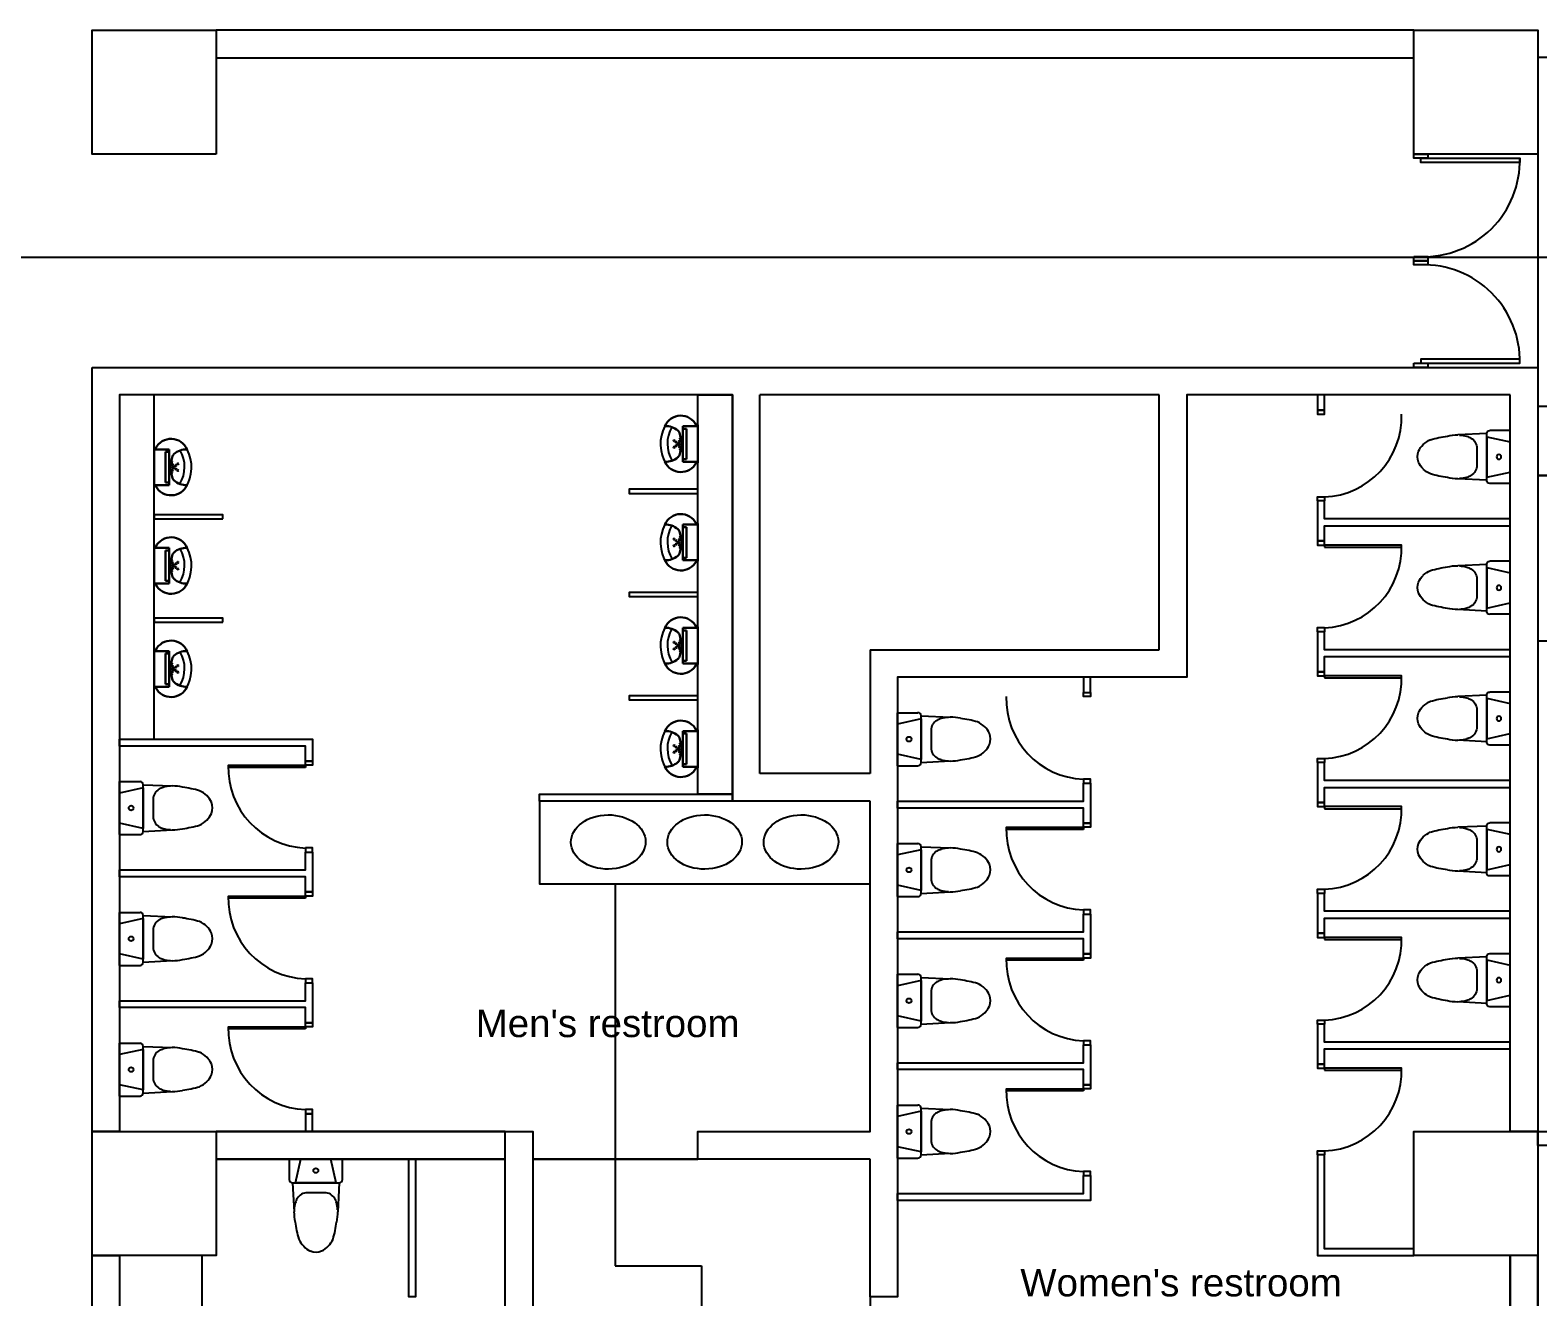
# Model space of a CAD drawing. Header units: centimetres. Extents: x -2363 to 10982, y -15317 to 6533.
# Drawn here: x 5130 to 6225, y 4527 to 5447 of the extents above; entities that cross this region are included whole.
import ezdxf

# ---------------------------------------------------------------- set-up
doc = ezdxf.new("R2010")
doc.units = ezdxf.units.CM
doc.header["$MEASUREMENT"] = 0
for name, color, linetype in [('00_Meeting rooms', 1, 'Continuous'), ('00_Offices', 50, 'Continuous'), ('00_Supermarket', 7, 'Continuous'), ('00_Toilets', 4, 'Continuous'), ('00_Walls', 6, 'Continuous'), ('01_Doors', 4, 'Continuous'), ('01_Legends', 1, 'Continuous'), ('01_Office_Furnitures', 7, 'Continuous'), ('01_Space_Partitions', 191, 'Continuous'), ('01_Toilets_Details', 8, 'Continuous'), ('02_Path', 3, 'Continuous')]:
    doc.layers.add(name, color=color, linetype=linetype)
doc.styles.add('CHINA', font='QTXT', dxfattribs={"bigfont": 'AE.SHX'})

msp = doc.modelspace()

# ---------------------------------------------------------------- linework, layer by layer
at = {"layer": '00_Meeting rooms'}
msp.add_lwpolyline([(6804.5, 4637.1), (6224.5, 4637.1), (6224.5, 4557.2), (6224.5, 4147.1), (6804.5, 4147.1)], close=True, dxfattribs=at)
at = {"layer": '00_Offices'}
msp.add_line((5614.5, 4627.2), (5494.5, 4627.2), dxfattribs=at)
at = {"layer": '00_Supermarket'}
msp.add_lwpolyline([(6224.5, 5427.2), (6224.5, 4647.2), (7174.5, 4647.2), (7174.5, 5357.1), (7094.5, 5357.2), (7094.5, 5427.2)], close=True, dxfattribs=at)
at = {"layer": '00_Toilets'}
for points in [[(5739.5, 4887.2), (5639.5, 4887.2), (5639.5, 5182.2), (5194.5, 5182.2), (5194.5, 4647.2), (5264.5, 4647.2), (5264.5, 4647.2), (5474.5, 4647.2), (5494.5, 4647.2), (5494.5, 4627.2), (5614.5, 4627.2), (5614.5, 4647.2), (5739.5, 4647.2)], [(6204.5, 5182.2), (5969.5, 5182.2), (5969.5, 4977.2), (5759.5, 4977.2), (5759.5, 4527.2), (5739.5, 4527.2), (5739.5, 4407.2), (6204.5, 4407.2), (6204.5, 4557.2), (6134.5, 4557.2), (6134.5, 4647.2), (6204.5, 4647.2)], [(5494.5, 4487.2), (5474.5, 4487.2), (5474.5, 4627.2), (5264.5, 4627.2), (5264.5, 4557.2), (5194.5, 4557.2), (5194.5, 4367.2), (5494.5, 4367.2)]]:
    msp.add_lwpolyline(points, close=True, dxfattribs=at)
at = {"layer": '00_Walls'}
for p, q in [((5174.5, 4647.2), (5174.5, 5202.2)), ((5174.5, 5202.2), (5949.5, 5202.2)), ((5949.5, 5202.2), (6224.5, 5202.2)), ((6224.5, 5202.2), (6224.5, 4647.2)), ((5639.5, 5182.2), (5194.5, 5182.2)), ((5194.5, 5182.2), (5194.5, 4647.2)), ((5639.5, 4887.2), (5639.5, 5182.2)), ((5949.5, 5182.2), (5659.5, 5182.2)), ((5659.5, 4907.2), (5659.5, 5182.2)), ((5949.5, 4997.2), (5949.5, 5182.2)), ((6204.5, 5182.2), (5969.5, 5182.2)), ((5969.5, 5182.2), (5969.5, 4977.2)), ((6204.5, 4647.2), (6204.5, 5182.2)), ((5739.5, 4997.2), (5949.5, 4997.2)), ((5739.5, 4997.2), (5739.5, 4907.2)), ((5969.5, 4977.2), (5759.5, 4977.2)), ((5759.5, 4977.2), (5759.5, 4527.2)), ((5739.5, 4907.2), (5659.5, 4907.2)), ((5739.5, 4887.2), (5639.5, 4887.2)), ((5739.5, 4647.2), (5739.5, 4887.2)), ((5194.5, 4647.2), (5174.5, 4647.2)), ((5614.5, 4627.2), (5614.5, 4647.2)), ((5614.5, 4647.2), (5739.5, 4647.2)), ((6224.5, 4647.2), (6204.5, 4647.2)), ((5739.5, 4627.2), (5614.5, 4627.2)), ((5739.5, 4527.2), (5739.5, 4627.2)), ((5759.5, 4527.2), (5739.5, 4527.2))]:
    msp.add_line(p, q, dxfattribs=at)
for points in [[(5264.5, 5357.2), (5174.5, 5357.2), (5174.5, 5447.2), (5264.5, 5447.2)], [(5264.5, 5447.1), (5264.5, 5427.1), (6134.5, 5427.1), (6134.5, 5447.1)], [(6224.5, 5357.2), (6134.5, 5357.2), (6134.5, 5447.2), (6224.5, 5447.2)], [(5264.5, 4557.2), (5174.5, 4557.2), (5174.5, 4647.2), (5264.5, 4647.2)], [(5474.5, 4647.2), (5264.5, 4647.2), (5264.5, 4627.2), (5474.5, 4627.2)], [(5494.5, 4487.2), (5474.5, 4487.2), (5474.5, 4647.2), (5494.5, 4647.2)], [(6224.5, 4557.2), (6134.5, 4557.2), (6134.5, 4647.2), (6224.5, 4647.2)], [(7174.5, 4437.1), (7184.5, 4437.1), (7184.5, 4147.1), (6804.5, 4147.1), (6804.5, 4637.1), (6224.5, 4637.1), (6224.5, 4647.2), (6814.5, 4647.1), (6814.5, 4157.1), (7174.5, 4157.1)], [(5474.5, 4097.2), (5494.5, 4097.2), (5494.5, 4072.2), (5174.5, 4072.2), (5174.5, 4557.2), (5194.5, 4557.2), (5194.5, 4367.2), (5494.5, 4367.2), (5494.5, 4217.2), (5474.5, 4217.2), (5474.5, 4347.2), (5194.5, 4347.2), (5194.5, 4092.2), (5474.5, 4092.2)], [(5739.5, 4072.2), (6204.5, 4072.2), (6204.5, 4047.2), (6224.5, 4047.2), (6224.5, 4557.2), (6204.5, 4557.2), (6204.5, 4407.2), (5739.5, 4407.2), (5739.5, 4327.2), (5759.5, 4327.2), (5759.5, 4387.2), (6204.5, 4387.2), (6204.5, 4092.2), (5739.5, 4092.2)]]:
    msp.add_lwpolyline(points, close=True, dxfattribs=at)
at = {"layer": '01_Doors'}
for points in [[(6134.5, 5357.1), (6144.5, 5357.1), (6144.5, 5354.1), (6134.5, 5354.1), (6134.5, 5357.1)], [(6139.5, 5354.1), (6211.5, 5354.1), (6211.5, 5351.1), (6139.5, 5351.1)], [(6134.5, 5282.7), (6144.5, 5282.7), (6144.5, 5279.7), (6134.5, 5279.7), (6134.5, 5282.7)], [(6134.5, 5279.7), (6144.5, 5279.7), (6144.5, 5276.7), (6134.5, 5276.7), (6134.5, 5279.7)], [(6134.5, 5205.2), (6144.5, 5205.2), (6144.5, 5202.2), (6134.5, 5202.2), (6134.5, 5205.2)], [(6139.5, 5205.2), (6211.5, 5205.2), (6211.5, 5208.2), (6139.5, 5208.2)], [(6069.5, 5108.2), (6069.5, 5105.2), (6064.5, 5105.2), (6064.5, 5108.2), (6069.5, 5108.2)], [(6069.5, 5076.2), (6064.5, 5076.2), (6064.5, 5073.2), (6069.5, 5073.2)], [(6069.5, 5071.7), (6125.5, 5071.7), (6125.5, 5073.2), (6069.5, 5073.2)], [(6069.5, 5013.2), (6069.5, 5010.2), (6064.5, 5010.2), (6064.5, 5013.2), (6069.5, 5013.2)], [(6069.5, 4981.2), (6064.5, 4981.2), (6064.5, 4978.2), (6069.5, 4978.2)], [(6069.5, 4976.7), (6125.5, 4976.7), (6125.5, 4978.2), (6069.5, 4978.2)], [(6069.5, 4918.2), (6069.5, 4915.2), (6064.5, 4915.2), (6064.5, 4918.2), (6069.5, 4918.2)], [(5329.5, 4911.7), (5273.5, 4911.7), (5273.5, 4913.2), (5329.5, 4913.2)], [(5329.5, 4916.2), (5334.5, 4916.2), (5334.5, 4913.2), (5329.5, 4913.2)], [(5894.5, 4903.2), (5894.5, 4900.2), (5899.5, 4900.2), (5899.5, 4903.2), (5894.5, 4903.2)], [(6069.5, 4886.2), (6064.5, 4886.2), (6064.5, 4883.2), (6069.5, 4883.2)], [(6069.5, 4881.7), (6125.5, 4881.7), (6125.5, 4883.2), (6069.5, 4883.2)], [(5894.5, 4866.7), (5838.5, 4866.7), (5838.5, 4868.2), (5894.5, 4868.2)], [(5894.5, 4871.2), (5899.5, 4871.2), (5899.5, 4868.2), (5894.5, 4868.2)], [(5329.5, 4853.2), (5329.5, 4850.2), (5334.5, 4850.2), (5334.5, 4853.2), (5329.5, 4853.2)], [(5329.5, 4816.7), (5273.5, 4816.7), (5273.5, 4818.2), (5329.5, 4818.2)], [(5329.5, 4821.2), (5334.5, 4821.2), (5334.5, 4818.2), (5329.5, 4818.2)], [(6069.5, 4823.2), (6069.5, 4820.2), (6064.5, 4820.2), (6064.5, 4823.2), (6069.5, 4823.2)], [(5894.5, 4808.2), (5894.5, 4805.2), (5899.5, 4805.2), (5899.5, 4808.2), (5894.5, 4808.2)], [(6069.5, 4791.2), (6064.5, 4791.2), (6064.5, 4788.2), (6069.5, 4788.2)], [(6069.5, 4786.7), (6125.5, 4786.7), (6125.5, 4788.2), (6069.5, 4788.2)], [(5894.5, 4776.2), (5899.5, 4776.2), (5899.5, 4773.2), (5894.5, 4773.2)], [(5894.5, 4771.7), (5838.5, 4771.7), (5838.5, 4773.2), (5894.5, 4773.2)], [(5329.5, 4758.2), (5329.5, 4755.2), (5334.5, 4755.2), (5334.5, 4758.2), (5329.5, 4758.2)], [(5329.5, 4721.7), (5273.5, 4721.7), (5273.5, 4723.2), (5329.5, 4723.2)], [(5329.5, 4726.2), (5334.5, 4726.2), (5334.5, 4723.2), (5329.5, 4723.2)], [(6069.5, 4728.2), (6069.5, 4725.2), (6064.5, 4725.2), (6064.5, 4728.2), (6069.5, 4728.2)], [(5894.5, 4713.2), (5894.5, 4710.2), (5899.5, 4710.2), (5899.5, 4713.2), (5894.5, 4713.2)], [(6069.5, 4696.2), (6064.5, 4696.2), (6064.5, 4693.2), (6069.5, 4693.2)], [(6069.5, 4691.7), (6125.5, 4691.7), (6125.5, 4693.2), (6069.5, 4693.2)], [(5894.5, 4676.7), (5838.5, 4676.7), (5838.5, 4678.2), (5894.5, 4678.2)], [(5894.5, 4681.2), (5899.5, 4681.2), (5899.5, 4678.2), (5894.5, 4678.2)], [(5329.5, 4663.2), (5329.5, 4660.2), (5334.5, 4660.2), (5334.5, 4663.2), (5329.5, 4663.2)], [(6069.5, 4633.2), (6069.5, 4630.2), (6064.5, 4630.2), (6064.5, 4633.2), (6069.5, 4633.2)], [(5894.5, 4618.2), (5894.5, 4615.2), (5899.5, 4615.2), (5899.5, 4618.2), (5894.5, 4618.2)]]:
    msp.add_lwpolyline(points, close=True, dxfattribs=at)
for centre, radius, start, end in [((6141.5, 5352.6), 70, 268.3652, 1.2275), ((6141.5, 5206.7), 70, 358.7725, 91.6348), ((6067.3, 5166.4), 58.3, 272.19, 1.7598), ((6067.3, 5071.4), 58.3, 272.19, 1.7598), ((6067.3, 4976.4), 58.3, 272.19, 1.7598), ((5896.7, 4961.4), 58.3, 178.2402, 267.81), ((5331.7, 4911.4), 58.3, 178.2402, 267.81), ((6067.3, 4881.4), 58.3, 272.19, 1.7598), ((5896.7, 4866.4), 58.3, 178.2402, 267.81), ((5331.7, 4816.4), 58.3, 178.2402, 267.81), ((6067.3, 4786.4), 58.3, 272.19, 1.7598), ((5896.7, 4771.4), 58.3, 178.2402, 267.81), ((5331.7, 4721.4), 58.3, 178.2402, 267.81), ((6067.3, 4691.4), 58.3, 272.19, 1.7598), ((5896.7, 4676.4), 58.3, 178.2402, 267.81)]:
    msp.add_arc(centre, radius, start, end, dxfattribs=at)
at = {"layer": '01_Office_Furnitures'}
for points in [[(6224.5, 5123.7), (6264.5, 5123.7), (6364.5, 5123.7), (6364.5, 5003.7), (6414.5, 5003.7), (6414.5, 5123.7), (6414.5, 5173.7), (6224.5, 5173.7)], [(6224.5, 5003.7), (6264.5, 5003.7), (6264.5, 5123.7), (6224.5, 5123.7)]]:
    msp.add_lwpolyline(points, close=True, dxfattribs=at)
at = {"layer": '01_Space_Partitions'}
for points in [[(6064.5, 5171.2), (6069.5, 5171.2), (6069.5, 5182.2), (6064.5, 5182.2)], [(6069.5, 5171.2), (6064.5, 5171.2), (6064.5, 5168.2), (6069.5, 5168.2)], [(5614.5, 5110.7), (5614.5, 5113.7), (5564.5, 5113.7), (5564.5, 5110.7)], [(6069.5, 5105.2), (6064.5, 5105.2), (6064.5, 5076.2), (6069.5, 5076.2), (6069.5, 5087.2), (6204.5, 5087.2), (6204.5, 5092.2), (6069.5, 5092.2)], [(5269.5, 5092.2), (5269.5, 5095.2), (5219.5, 5095.2), (5219.5, 5092.2)], [(5614.5, 5035.7), (5614.5, 5038.7), (5564.5, 5038.7), (5564.5, 5035.7)], [(5269.5, 5017.2), (5269.5, 5020.2), (5219.5, 5020.2), (5219.5, 5017.2)], [(6069.5, 5010.2), (6064.5, 5010.2), (6064.5, 4981.2), (6069.5, 4981.2), (6069.5, 4992.2), (6204.5, 4992.2), (6204.5, 4997.2), (6069.5, 4997.2)], [(5894.5, 4977.2), (5894.5, 4966.2), (5899.5, 4966.2), (5899.5, 4977.2)], [(5614.5, 4960.7), (5614.5, 4963.7), (5564.5, 4963.7), (5564.5, 4960.7)], [(5894.5, 4966.2), (5899.5, 4966.2), (5899.5, 4963.2), (5894.5, 4963.2)], [(5329.5, 4932.2), (5334.5, 4932.2), (5334.5, 4916.2), (5329.5, 4916.2), (5329.5, 4927.2), (5194.5, 4927.2), (5194.5, 4932.2), (5329.5, 4932.2)], [(6069.5, 4915.2), (6064.5, 4915.2), (6064.5, 4886.2), (6069.5, 4886.2), (6069.5, 4897.2), (6204.5, 4897.2), (6204.5, 4902.2), (6069.5, 4902.2)], [(5894.5, 4900.2), (5899.5, 4900.2), (5899.5, 4871.2), (5894.5, 4871.2), (5894.5, 4882.2), (5759.5, 4882.2), (5759.5, 4887.2), (5894.5, 4887.2)], [(5639.5, 4887.2), (5499.5, 4887.2), (5499.5, 4892.2), (5639.5, 4892.2)], [(5329.5, 4850.2), (5334.5, 4850.2), (5334.5, 4821.2), (5329.5, 4821.2), (5329.5, 4832.2), (5194.5, 4832.2), (5194.5, 4837.2), (5329.5, 4837.2)], [(6069.5, 4820.2), (6064.5, 4820.2), (6064.5, 4791.2), (6069.5, 4791.2), (6069.5, 4802.2), (6204.5, 4802.2), (6204.5, 4807.2), (6069.5, 4807.2)], [(5894.5, 4805.2), (5899.5, 4805.2), (5899.5, 4776.2), (5894.5, 4776.2), (5894.5, 4787.2), (5759.5, 4787.2), (5759.5, 4792.2), (5894.5, 4792.2)], [(5329.5, 4755.2), (5334.5, 4755.2), (5334.5, 4726.2), (5329.5, 4726.2), (5329.5, 4737.2), (5194.5, 4737.2), (5194.5, 4742.2), (5329.5, 4742.2)], [(6069.5, 4725.2), (6064.5, 4725.2), (6064.5, 4696.2), (6069.5, 4696.2), (6069.5, 4707.2), (6204.5, 4707.2), (6204.5, 4712.2), (6069.5, 4712.2)], [(5894.5, 4710.2), (5899.5, 4710.2), (5899.5, 4681.2), (5894.5, 4681.2), (5894.5, 4692.2), (5759.5, 4692.2), (5759.5, 4697.2), (5894.5, 4697.2)], [(5329.5, 4660.2), (5329.5, 4647.2), (5334.5, 4647.2), (5334.5, 4660.2)], [(5409.5, 4627.2), (5409.5, 4527.2), (5404.5, 4527.2), (5404.5, 4627.2)], [(6069.5, 4630.2), (6064.5, 4630.2), (6064.5, 4557.1), (6069.5, 4557.1), (6069.5, 4557.1), (6134.5, 4557.1), (6134.5, 4562.1), (6069.5, 4562.1)], [(5894.5, 4615.2), (5899.5, 4615.2), (5899.5, 4597.2), (5894.5, 4597.2), (5894.5, 4597.2), (5759.5, 4597.2), (5759.5, 4602.2), (5894.5, 4602.2)], [(5194.5, 4367.2), (5254.5, 4367.2), (5254.5, 4557.1), (5194.5, 4557.1)]]:
    msp.add_lwpolyline(points, close=True, dxfattribs=at)
at = {"layer": '01_Toilets_Details', "linetype": 'ByBlock', "lineweight": 30}
for p, q in [((5603.5, 5133.6), (5603.5, 5159.6)), ((5603.5, 5159.6), (5614.5, 5159.6)), ((5606.1, 5157.7), (5603.5, 5157.7)), ((5606.1, 5157.7), (5606.1, 5135.5)), ((5614.5, 5160.4), (5613.4, 5160.4)), ((5614.5, 5151.6), (5614.5, 5141.6)), ((5614.5, 5145.6), (5614.5, 5147.7)), ((5219.5, 5143.5), (5220.7, 5143.5)), ((5230.5, 5142.7), (5219.5, 5142.7)), ((5227.9, 5140.8), (5227.9, 5118.6)), ((5227.9, 5140.8), (5230.5, 5140.8)), ((5230.5, 5116.7), (5230.5, 5142.7)), ((5219.5, 5134.7), (5219.5, 5124.7)), ((5219.5, 5128.7), (5219.5, 5130.8)), ((5606.1, 5135.5), (5603.5, 5135.5)), ((5614.5, 5133.6), (5603.5, 5133.6)), ((5614.5, 5132.9), (5613.4, 5132.9)), ((5219.5, 5116.7), (5230.5, 5116.7)), ((5219.5, 5116), (5220.7, 5116)), ((5227.9, 5118.6), (5230.5, 5118.6)), ((5603.5, 5062.1), (5603.5, 5088.1)), ((5603.5, 5088.1), (5614.5, 5088.1)), ((5606.1, 5086.2), (5603.5, 5086.2)), ((5606.1, 5086.2), (5606.1, 5064)), ((5614.5, 5088.9), (5613.4, 5088.9)), ((5219.5, 5072), (5220.7, 5072)), ((5230.5, 5071.2), (5219.5, 5071.2)), ((5230.5, 5045.2), (5230.5, 5071.2)), ((5614.5, 5080.1), (5614.5, 5070.1)), ((5614.5, 5074.1), (5614.5, 5076.2)), ((5219.5, 5063.2), (5219.5, 5053.2)), ((5219.5, 5057.2), (5219.5, 5059.3)), ((5227.9, 5069.3), (5227.9, 5047.1)), ((5227.9, 5069.3), (5230.5, 5069.3)), ((5606.1, 5064), (5603.5, 5064)), ((5614.5, 5062.1), (5603.5, 5062.1)), ((5614.5, 5061.4), (5613.4, 5061.4)), ((5219.5, 5045.2), (5230.5, 5045.2)), ((5219.5, 5044.5), (5220.7, 5044.5)), ((5227.9, 5047.1), (5230.5, 5047.1)), ((5603.5, 4987.1), (5603.5, 5013.1)), ((5603.5, 5013.1), (5614.5, 5013.1)), ((5606.1, 5011.2), (5603.5, 5011.2)), ((5606.1, 5011.2), (5606.1, 4989)), ((5614.5, 5013.9), (5613.4, 5013.9)), ((5614.5, 5005.1), (5614.5, 4995.1)), ((5219.5, 4997), (5220.7, 4997)), ((5230.5, 4996.2), (5219.5, 4996.2)), ((5227.9, 4994.3), (5227.9, 4972.1)), ((5227.9, 4994.3), (5230.5, 4994.3)), ((5230.5, 4970.2), (5230.5, 4996.2)), ((5614.5, 4999.1), (5614.5, 5001.2)), ((5219.5, 4988.2), (5219.5, 4978.2)), ((5219.5, 4982.2), (5219.5, 4984.3)), ((5606.1, 4989), (5603.5, 4989)), ((5614.5, 4987.1), (5603.5, 4987.1)), ((5614.5, 4986.4), (5613.4, 4986.4)), ((5227.9, 4972.1), (5230.5, 4972.1)), ((5219.5, 4970.2), (5230.5, 4970.2)), ((5219.5, 4969.5), (5220.7, 4969.5)), ((5614.5, 4938.9), (5613.4, 4938.9)), ((5603.5, 4912.1), (5603.5, 4938.1)), ((5603.5, 4938.1), (5614.5, 4938.1)), ((5606.1, 4936.2), (5603.5, 4936.2)), ((5606.1, 4936.2), (5606.1, 4914)), ((5614.5, 4930.1), (5614.5, 4920.1)), ((5614.5, 4924.1), (5614.5, 4926.2)), ((5606.1, 4914), (5603.5, 4914)), ((5614.5, 4912.1), (5603.5, 4912.1)), ((5614.5, 4911.4), (5613.4, 4911.4))]:
    msp.add_line(p, q, dxfattribs=at)
at = {"layer": '01_Toilets_Details'}
for p, q in [((5614.5, 5160.4), (5614.5, 5132.9)), ((6187.4, 5154.1, 0), (6166.3, 5153.2)), ((6187.4, 5120.2, 0), (6187.4, 5154.1, 0)), ((6187.4, 5151.9, 0), (6204.5, 5148.1, 0)), ((6187.4, 5151.9, 0), (6187.4, 5122.4, 0)), ((6204.5, 5156.4, 0), (6189.7, 5156.4, 0)), ((6204.5, 5117.9, 0), (6204.5, 5156.4, 0)), ((5219.5, 5143.5), (5219.5, 5116)), ((6180.2, 5143.5), (6180.2, 5131.1)), ((6187.4, 5122.4, 0), (6204.5, 5126.2, 0)), ((6187.4, 5120.2, 0), (6166.3, 5121.4)), ((6204.5, 5117.9, 0), (6189.7, 5117.9, 0)), ((5614.5, 5088.9), (5614.5, 5061.4)), ((5219.5, 5072), (5219.5, 5044.5)), ((6187.4, 5059.1, 0), (6166.3, 5058.2)), ((6187.4, 5025.2, 0), (6187.4, 5059.1, 0)), ((6204.5, 5061.4, 0), (6189.7, 5061.4, 0)), ((6204.5, 5022.9, 0), (6204.5, 5061.4, 0)), ((6180.2, 5048.5), (6180.2, 5036.1)), ((6187.4, 5056.9, 0), (6204.5, 5053.1, 0)), ((6187.4, 5056.9, 0), (6187.4, 5027.4, 0)), ((6187.4, 5025.2, 0), (6166.3, 5026.4)), ((6187.4, 5027.4, 0), (6204.5, 5031.2, 0)), ((6204.5, 5022.9, 0), (6189.7, 5022.9, 0)), ((5614.5, 5013.9), (5614.5, 4986.4)), ((5219.5, 4997), (5219.5, 4969.5)), ((6187.4, 4964.1, 0), (6166.3, 4963.2)), ((6187.4, 4930.2, 0), (6187.4, 4964.1, 0)), ((6187.4, 4961.9, 0), (6204.5, 4958.1, 0)), ((6187.4, 4961.9, 0), (6187.4, 4932.4, 0)), ((6204.5, 4966.4, 0), (6189.7, 4966.4, 0)), ((6204.5, 4927.9, 0), (6204.5, 4966.4, 0)), ((5759.5, 4951.4, 0), (5774.3, 4951.4, 0)), ((5759.5, 4912.9, 0), (5759.5, 4951.4, 0)), ((6180.2, 4953.5), (6180.2, 4941.1)), ((5614.5, 4938.9), (5614.5, 4911.4)), ((5776.7, 4946.9, 0), (5759.5, 4943.1, 0)), ((5776.7, 4949.1, 0), (5797.7, 4948.2)), ((5776.7, 4915.2, 0), (5776.7, 4949.1, 0)), ((5776.7, 4946.9, 0), (5776.7, 4917.4, 0)), ((5783.9, 4938.5), (5783.9, 4926.1)), ((6187.4, 4930.2, 0), (6166.3, 4931.4)), ((6187.4, 4932.4, 0), (6204.5, 4936.2, 0)), ((6204.5, 4927.9, 0), (6189.7, 4927.9, 0)), ((5776.7, 4917.4, 0), (5759.5, 4921.2, 0)), ((5759.5, 4912.9, 0), (5774.3, 4912.9, 0)), ((5776.7, 4915.2, 0), (5797.7, 4916.4)), ((5194.5, 4901.4, 0), (5209.3, 4901.4, 0)), ((5194.5, 4862.9, 0), (5194.5, 4901.4, 0)), ((5211.7, 4896.9, 0), (5194.5, 4893.1, 0)), ((5211.7, 4899.1, 0), (5232.7, 4898.2)), ((5211.7, 4865.2, 0), (5211.7, 4899.1, 0)), ((5211.7, 4896.9, 0), (5211.7, 4867.4, 0)), ((5218.9, 4888.5), (5218.9, 4876.1)), ((5211.7, 4867.4, 0), (5194.5, 4871.2, 0)), ((5194.5, 4862.9, 0), (5209.3, 4862.9, 0)), ((5211.7, 4865.2, 0), (5232.7, 4866.4)), ((6187.4, 4869.1, 0), (6166.3, 4868.2)), ((6187.4, 4835.2, 0), (6187.4, 4869.1, 0)), ((6187.4, 4866.9, 0), (6204.5, 4863.1, 0)), ((6187.4, 4866.9, 0), (6187.4, 4837.4, 0)), ((6204.5, 4871.4, 0), (6189.7, 4871.4, 0)), ((6204.5, 4832.9, 0), (6204.5, 4871.4, 0)), ((5759.5, 4856.4, 0), (5774.3, 4856.4, 0)), ((5759.5, 4817.9, 0), (5759.5, 4856.4, 0)), ((5776.7, 4851.9, 0), (5759.5, 4848.1, 0)), ((5776.7, 4854.1, 0), (5797.7, 4853.2)), ((5776.7, 4820.2, 0), (5776.7, 4854.1, 0)), ((5776.7, 4851.9, 0), (5776.7, 4822.4, 0)), ((6180.2, 4858.5), (6180.2, 4846.1)), ((5783.9, 4843.5), (5783.9, 4831.1)), ((6187.4, 4837.4, 0), (6204.5, 4841.2, 0)), ((6187.4, 4835.2, 0), (6166.3, 4836.4)), ((6204.5, 4832.9, 0), (6189.7, 4832.9, 0)), ((5776.7, 4822.4, 0), (5759.5, 4826.2, 0)), ((5776.7, 4820.2, 0), (5797.7, 4821.4)), ((5759.5, 4817.9, 0), (5774.3, 4817.9, 0)), ((5194.5, 4806.4, 0), (5209.3, 4806.4, 0)), ((5194.5, 4767.9, 0), (5194.5, 4806.4, 0)), ((5211.7, 4801.9, 0), (5194.5, 4798.1, 0)), ((5211.7, 4804.1, 0), (5232.7, 4803.2)), ((5211.7, 4770.2, 0), (5211.7, 4804.1, 0)), ((5211.7, 4801.9, 0), (5211.7, 4772.4, 0)), ((5218.9, 4793.5), (5218.9, 4781.1)), ((5211.7, 4772.4, 0), (5194.5, 4776.2, 0)), ((6204.5, 4776.4, 0), (6189.7, 4776.4, 0)), ((6204.5, 4737.9, 0), (6204.5, 4776.4, 0)), ((5194.5, 4767.9, 0), (5209.3, 4767.9, 0)), ((5211.7, 4770.2, 0), (5232.7, 4771.4)), ((6187.4, 4774.1, 0), (6166.3, 4773.2)), ((6180.2, 4763.5), (6180.2, 4751.1)), ((6187.4, 4740.2, 0), (6187.4, 4774.1, 0)), ((6187.4, 4771.9, 0), (6204.5, 4768.1, 0)), ((6187.4, 4771.9, 0), (6187.4, 4742.4, 0)), ((5759.5, 4761.4, 0), (5774.3, 4761.4, 0)), ((5759.5, 4722.9, 0), (5759.5, 4761.4, 0)), ((5776.7, 4756.9, 0), (5759.5, 4753.1, 0)), ((5776.7, 4759.1, 0), (5797.7, 4758.2)), ((5776.7, 4725.2, 0), (5776.7, 4759.1, 0)), ((5776.7, 4756.9, 0), (5776.7, 4727.4, 0)), ((5783.9, 4748.5), (5783.9, 4736.1)), ((6187.4, 4740.2, 0), (6166.3, 4741.4)), ((6187.4, 4742.4, 0), (6204.5, 4746.2, 0)), ((5776.7, 4727.4, 0), (5759.5, 4731.2, 0)), ((6204.5, 4737.9, 0), (6189.7, 4737.9, 0)), ((5759.5, 4722.9, 0), (5774.3, 4722.9, 0)), ((5776.7, 4725.2, 0), (5797.7, 4726.4)), ((5194.5, 4711.4, 0), (5209.3, 4711.4, 0)), ((5194.5, 4672.9, 0), (5194.5, 4711.4, 0)), ((5211.7, 4709.1, 0), (5232.7, 4708.2)), ((5211.7, 4675.2, 0), (5211.7, 4709.1, 0)), ((5211.7, 4706.9, 0), (5194.5, 4703.1, 0)), ((5211.7, 4706.9, 0), (5211.7, 4677.4, 0)), ((5218.9, 4698.5), (5218.9, 4686.1)), ((5211.7, 4677.4, 0), (5194.5, 4681.2, 0)), ((5211.7, 4675.2, 0), (5232.7, 4676.4)), ((5194.5, 4672.9, 0), (5209.3, 4672.9, 0)), ((5759.5, 4666.4, 0), (5774.3, 4666.4, 0)), ((5759.5, 4627.9, 0), (5759.5, 4666.4, 0)), ((5776.7, 4661.9, 0), (5759.5, 4658.1, 0)), ((5776.7, 4664.1, 0), (5797.7, 4663.2)), ((5776.7, 4630.2, 0), (5776.7, 4664.1, 0)), ((5776.7, 4661.9, 0), (5776.7, 4632.4, 0)), ((5783.9, 4653.5), (5783.9, 4641.1)), ((5776.7, 4632.4, 0), (5759.5, 4636.2, 0)), ((5317.7, 4627.2, 0), (5317.7, 4612.4, 0)), ((5317.7, 4627.2, 0), (5356.2, 4627.2, 0)), ((5322.2, 4610, 0), (5326, 4627.2, 0)), ((5351.7, 4610, 0), (5347.9, 4627.2, 0)), ((5356.2, 4627.2, 0), (5356.2, 4612.4, 0)), ((5759.5, 4627.9, 0), (5774.3, 4627.9, 0)), ((5776.7, 4630.2, 0), (5797.7, 4631.4)), ((5320, 4610, 0), (5321.2, 4589)), ((5320, 4610, 0), (5353.9, 4610, 0)), ((5351.7, 4610, 0), (5322.2, 4610, 0)), ((5353.9, 4610, 0), (5353, 4589)), ((5343.3, 4602.8), (5330.9, 4602.8))]:
    msp.add_line(p, q, dxfattribs=at)
for points in [[(5194.5, 5182.2), (5194.5, 4932.2), (5219.5, 4932.2), (5219.5, 5182.2)], [(5639.5, 4892.2), (5614.5, 4892.2), (5614.5, 5182.2), (5639.5, 5182.2)], [(5739.5, 4887.2), (5499.5, 4887.2), (5499.5, 4827.2), (5739.5, 4827.2)]]:
    msp.add_lwpolyline(points, close=True, dxfattribs=at)
at = {"layer": '01_Toilets_Details', "linetype": 'ByBlock', "lineweight": 30}
for centre, radius in [((5597.2, 5149), 0.45), ((5598.7, 5147.9), 0.45), ((5600.5, 5146.6), 0.75), ((5601.2, 5148.7), 0.45), ((5597.2, 5144.2), 0.45), ((5598.7, 5145.3), 0.45), ((5601.2, 5144.5), 0.45), ((5232.8, 5131.8), 0.45), ((5232.8, 5127.6), 0.45), ((5233.5, 5129.7), 0.75), ((5235.3, 5131), 0.45), ((5235.3, 5128.4), 0.45), ((5236.8, 5132.1), 0.45), ((5236.8, 5127.3), 0.45), ((5597.2, 5077.5), 0.45), ((5597.2, 5072.7), 0.45), ((5598.7, 5076.4), 0.45), ((5598.7, 5073.8), 0.45), ((5600.5, 5075.1), 0.75), ((5601.2, 5077.2), 0.45), ((5601.2, 5073), 0.45), ((5232.8, 5060.3), 0.45), ((5233.5, 5058.2), 0.75), ((5235.3, 5059.5), 0.45), ((5236.8, 5060.6), 0.45), ((5232.8, 5056.1), 0.45), ((5235.3, 5056.9), 0.45), ((5236.8, 5055.8), 0.45), ((5597.2, 5002.5), 0.45), ((5597.2, 4997.7), 0.45), ((5598.7, 5001.4), 0.45), ((5598.7, 4998.8), 0.45), ((5600.5, 5000.1), 0.75), ((5601.2, 5002.2), 0.45), ((5601.2, 4998), 0.45), ((5232.8, 4985.3), 0.45), ((5233.5, 4983.2), 0.75), ((5235.3, 4984.5), 0.45), ((5235.3, 4981.9), 0.45), ((5236.8, 4985.6), 0.45), ((5232.8, 4981.1), 0.45), ((5236.8, 4980.8), 0.45), ((5597.2, 4927.5), 0.45), ((5601.2, 4927.2), 0.45), ((5597.2, 4922.7), 0.45), ((5598.7, 4926.4), 0.45), ((5598.7, 4923.8), 0.45), ((5600.5, 4925.1), 0.75), ((5601.2, 4923), 0.45)]:
    msp.add_circle(centre, radius, dxfattribs=at)
at = {"layer": '01_Toilets_Details'}
for centre, radius, start, end in [((5615.2, 5146.6), 27.9, 152.2704, 212.2704), ((5616.1, 5146.9), 23.8, 149.9682, 211.5009), ((5217.9, 5130), 23.8, 328.4991, 30.0318), ((5218.8, 5129.7), 27.9, 327.7296, 27.7296), ((5615.2, 5075.1), 27.9, 152.2704, 212.2704), ((5616.1, 5075.4), 23.8, 149.9682, 211.5009), ((5217.9, 5058.5), 23.8, 328.4991, 30.0318), ((5218.8, 5058.2), 27.9, 327.7296, 27.7296), ((5615.2, 5000.1), 27.9, 152.2704, 212.2704), ((5616.1, 5000.4), 23.8, 149.9682, 211.5009), ((5217.9, 4983.5), 23.8, 328.4991, 30.0318), ((5218.8, 4983.2), 27.9, 327.7296, 27.7296), ((5615.2, 4925.1), 27.9, 152.2704, 212.2704), ((5616.1, 4925.4), 23.8, 149.9682, 211.5009)]:
    msp.add_arc(centre, radius, start, end, dxfattribs=at)
at = {"layer": '01_Toilets_Details', "linetype": 'ByBlock', "lineweight": 30}
for centre, radius, start, end in [((5602.1, 5154.6), 12.6, 27.1697, 156.5886), ((5591, 5146), 13.6, 49.0318, 92.0272), ((5231.9, 5137.7), 12.6, 23.4114, 152.8303), ((5596.9, 5152.9), 4.56, 22.5348, 48.22), ((5579.3, 5146.6), 23.2, 0, 20.2558), ((5579.3, 5146.6), 23.2, 339.7442, 0), ((5601.8, 5150.5), 0.45, 42.2263, 337.4504), ((5254.7, 5129.7), 23.2, 159.7442, 180), ((5237.2, 5136), 4.56, 131.78, 157.4652), ((5243, 5129.1), 13.6, 87.9728, 130.9682), ((5591, 5147.2), 13.6, 267.9717, 310.9693), ((5596.9, 5140.3), 4.56, 311.78, 337.4652), ((5601.8, 5142.7), 0.45, 22.5496, 317.7737), ((5254.7, 5129.7), 23.2, 180, 200.2558), ((5232.2, 5133.6), 0.45, 202.5496, 137.7737), ((5232.2, 5125.8), 0.45, 222.2263, 157.4504), ((5602.1, 5139), 12.8, 205.0497, 331.192), ((5231.9, 5122.1), 12.8, 208.808, 334.9503), ((5237.2, 5123.4), 4.56, 202.5348, 228.22), ((5243, 5130.3), 13.6, 229.0307, 272.0283), ((5602.1, 5083.1), 12.6, 27.1697, 156.5886), ((5591, 5074.5), 13.6, 49.0318, 92.0272), ((5596.9, 5081.4), 4.56, 22.5348, 48.22), ((5579.3, 5075.1), 23.2, 0, 20.2558), ((5231.9, 5066.2), 12.6, 23.4114, 152.8303), ((5243, 5057.6), 13.6, 87.9728, 130.9682), ((5579.3, 5075.1), 23.2, 339.7442, 0), ((5601.8, 5079), 0.45, 42.2263, 337.4504), ((5601.8, 5071.2), 0.45, 22.5496, 317.7737), ((5254.7, 5058.2), 23.2, 159.7442, 180), ((5232.2, 5062.1), 0.45, 202.5496, 137.7737), ((5237.2, 5064.5), 4.56, 131.78, 157.4652), ((5591, 5075.7), 13.6, 267.9717, 310.9693), ((5602.1, 5067.5), 12.8, 205.0497, 331.192), ((5596.9, 5068.8), 4.56, 311.78, 337.4652), ((5254.7, 5058.2), 23.2, 180, 200.2558), ((5232.2, 5054.3), 0.45, 222.2263, 157.4504), ((5237.2, 5051.9), 4.56, 202.5348, 228.22), ((5243, 5058.8), 13.6, 229.0307, 272.0283), ((5231.9, 5050.6), 12.8, 208.808, 334.9503), ((5602.1, 5008.1), 12.6, 27.1697, 156.5886), ((5591, 4999.5), 13.6, 49.0318, 92.0272), ((5596.9, 5006.4), 4.56, 22.5348, 48.22), ((5579.3, 5000.1), 23.2, 0, 20.2558), ((5601.8, 5004), 0.45, 42.2263, 337.4504), ((5231.9, 4991.2), 12.6, 23.4114, 152.8303), ((5243, 4982.6), 13.6, 87.9728, 130.9682), ((5579.3, 5000.1), 23.2, 339.7442, 0), ((5601.8, 4996.2), 0.45, 22.5496, 317.7737), ((5254.7, 4983.2), 23.2, 159.7442, 180), ((5254.7, 4983.2), 23.2, 180, 200.2558), ((5232.2, 4987.1), 0.45, 202.5496, 137.7737), ((5237.2, 4989.5), 4.56, 131.78, 157.4652), ((5591, 5000.7), 13.6, 267.9717, 310.9693), ((5602.1, 4992.5), 12.8, 205.0497, 331.192), ((5596.9, 4993.8), 4.56, 311.78, 337.4652), ((5232.2, 4979.3), 0.45, 222.2263, 157.4504), ((5237.2, 4976.9), 4.56, 202.5348, 228.22), ((5243, 4983.8), 13.6, 229.0307, 272.0283), ((5231.9, 4975.6), 12.8, 208.808, 334.9503), ((5602.1, 4933.1), 12.6, 27.1697, 156.5886), ((5591, 4924.5), 13.6, 49.0318, 92.0272), ((5596.9, 4931.4), 4.56, 22.5348, 48.22), ((5579.3, 4925.1), 23.2, 0, 20.2558), ((5601.8, 4929), 0.45, 42.2263, 337.4504), ((5596.9, 4918.8), 4.56, 311.78, 337.4652), ((5579.3, 4925.1), 23.2, 339.7442, 0), ((5601.8, 4921.2), 0.45, 22.5496, 317.7737), ((5591, 4925.7), 13.6, 267.9717, 310.9693), ((5602.1, 4917.5), 12.8, 205.0497, 331.192)]:
    msp.add_arc(centre, radius, start, end, dxfattribs=at)
at = {"layer": '01_Toilets_Details', "extrusion": (0, 0, -1)}
for centre, major_axis, ratio, start_param, end_param in [((6156.3, 5129.8), (-1.3, 22.2), 1, -0.682256, -0.395606), ((6159.6, 5118.2), (-53.4, -11.2), 0.618512, 1.454632, 1.686961), ((6166.3, 5119.4), (23.9, -23.9), 1, 3.703514, 3.926991), ((6167.4, 5134.2), (-13.3, -13.3), 1, 2.365047, 2.651698), ((6168.8, 5138.7), (9.96, -9.96), 1, 4.222494, 4.456648), ((6171.6, 5143.5), (-6.06, -6.06), 1, 2.885852, 3.926991), ((6189.7, 5154.1, 0), (1.66, 1.66), 1, 3.926991, 5.497787), ((6147.7, 5137.3), (0, 10.6), 1, 4.326286, 5.103477), ((6150.8, 5135.8), (1, 14), 1, -1.2357, -0.811293), ((6196.2, 5137.2, 0), (0.15, 1.71), 1, 4.62356226370167, 10.90674757088126), ((6150.8, 5138.8), (1.4, 14), 1, 3.787651, 4.212059), ((6156.3, 5144.8), (-4, 21.9), 1, 3.777071, 4.063721), ((6159.6, 5156.3), (53.4, -11.2), 0.618512, 1.454632, 1.686961), ((6171.6, 5131.1), (6.06, -6.06), 1, 5.497787, 6.538926), ((6166.3, 5155.1), (23.9, -23.9), 1, 0.785398, 1.008875), ((6167.4, 5140.3), (13.3, -13.3), 1, 0.489895, 0.776545), ((6168.8, 5135.8), (9.96, -9.96), 1, 0.255741, 0.489895), ((6189.7, 5120.2, 0), (-1.66, 1.66), 1, 3.926991, 5.497787), ((6189.7, 5059.1, 0), (1.66, 1.66), 1, 3.926991, 5.497787), ((6150.8, 5040.8), (1, 14), 1, -1.2357, -0.811293), ((6156.3, 5034.8), (-1.3, 22.2), 1, -0.682256, -0.395606), ((6159.6, 5023.2), (-53.4, -11.2), 0.618512, 1.454632, 1.686961), ((6166.3, 5024.4), (23.9, -23.9), 1, 3.703514, 3.926991), ((6167.4, 5039.2), (-13.3, -13.3), 1, 2.365047, 2.651698), ((6168.8, 5043.7), (9.96, -9.96), 1, 4.222494, 4.456648), ((6171.6, 5048.5), (-6.06, -6.06), 1, 2.885852, 3.926991), ((6147.7, 5042.3), (0, 10.6), 1, 4.326286, 5.103477), ((6150.8, 5043.8), (1.4, 14), 1, 3.787651, 4.212059), ((6196.2, 5042.2, 0), (0.15, 1.71), 1, 4.62356226370167, 10.90674757088126), ((6156.3, 5049.8), (-4, 21.9), 1, 3.777071, 4.063721), ((6159.6, 5061.3), (53.4, -11.2), 0.618512, 1.454632, 1.686961), ((6166.3, 5060.1), (23.9, -23.9), 1, 0.785398, 1.008875), ((6167.4, 5045.3), (13.3, -13.3), 1, 0.489895, 0.776545), ((6168.8, 5040.8), (9.96, -9.96), 1, 0.255741, 0.489895), ((6171.6, 5036.1), (6.06, -6.06), 1, 5.497787, 6.538926), ((6189.7, 5025.2, 0), (-1.66, 1.66), 1, 3.926991, 5.497787), ((6159.6, 4928.2), (-53.4, -11.2), 0.618512, 1.454632, 1.686961), ((6166.3, 4929.4), (23.9, -23.9), 1, 3.703514, 3.926991), ((6167.4, 4944.2), (-13.3, -13.3), 1, 2.365047, 2.651698), ((6168.8, 4948.7), (9.96, -9.96), 1, 4.222494, 4.456648), ((6171.6, 4953.5), (-6.06, -6.06), 1, 2.885852, 3.926991), ((6189.7, 4964.1, 0), (1.66, 1.66), 1, 3.926991, 5.497787), ((6147.7, 4947.3), (0, 10.6), 1, 4.326286, 5.103477), ((6150.8, 4945.8), (1, 14), 1, -1.2357, -0.811293), ((6156.3, 4939.8), (-1.3, 22.2), 1, -0.682256, -0.395606), ((6150.8, 4948.8), (1.4, 14), 1, 3.787651, 4.212059), ((6171.6, 4941.1), (6.06, -6.06), 1, 5.497787, 6.538926), ((6196.2, 4947.2, 0), (0.15, 1.71), 1, 4.62356226370167, 10.90674757088126), ((6156.3, 4954.8), (-4, 21.9), 1, 3.777071, 4.063721), ((6159.6, 4966.3), (53.4, -11.2), 0.618512, 1.454632, 1.686961), ((6166.3, 4965.1), (23.9, -23.9), 1, 0.785398, 1.008875), ((6167.4, 4950.3), (13.3, -13.3), 1, 0.489895, 0.776545), ((6168.8, 4945.8), (9.96, -9.96), 1, 0.255741, 0.489895), ((6189.7, 4930.2, 0), (-1.66, 1.66), 1, 3.926991, 5.497787), ((6156.3, 4844.8), (-1.3, 22.2), 1, -0.682256, -0.395606), ((6159.6, 4833.2), (-53.4, -11.2), 0.618512, 1.454632, 1.686961), ((6166.3, 4834.4), (23.9, -23.9), 1, 3.703514, 3.926991), ((6167.4, 4849.2), (-13.3, -13.3), 1, 2.365047, 2.651698), ((6168.8, 4853.7), (9.96, -9.96), 1, 4.222494, 4.456648), ((6171.6, 4858.5), (-6.06, -6.06), 1, 2.885852, 3.926991), ((6189.7, 4869.1, 0), (1.66, 1.66), 1, 3.926991, 5.497787), ((6147.7, 4852.3), (0, 10.6), 1, 4.326286, 5.103477), ((6150.8, 4850.8), (1, 14), 1, -1.2357, -0.811293), ((6196.2, 4852.2, 0), (0.15, 1.71), 1, 4.62356226370167, 10.90674757088126), ((6150.8, 4853.8), (1.4, 14), 1, 3.787651, 4.212059), ((6156.3, 4859.8), (-4, 21.9), 1, 3.777071, 4.063721), ((6171.6, 4846.1), (6.06, -6.06), 1, 5.497787, 6.538926), ((6159.6, 4871.3), (53.4, -11.2), 0.618512, 1.454632, 1.686961), ((6166.3, 4870.1), (23.9, -23.9), 1, 0.785398, 1.008875), ((6167.4, 4855.3), (13.3, -13.3), 1, 0.489895, 0.776545), ((6168.8, 4850.8), (9.96, -9.96), 1, 0.255741, 0.489895), ((6189.7, 4835.2, 0), (-1.66, 1.66), 1, 3.926991, 5.497787), ((6189.7, 4774.1, 0), (1.66, 1.66), 1, 3.926991, 5.497787), ((6150.8, 4755.8), (1, 14), 1, -1.2357, -0.811293), ((6156.3, 4749.8), (-1.3, 22.2), 1, -0.682256, -0.395606), ((6159.6, 4738.2), (-53.4, -11.2), 0.618512, 1.454632, 1.686961), ((6166.3, 4739.4), (23.9, -23.9), 1, 3.703514, 3.926991), ((6167.4, 4754.2), (-13.3, -13.3), 1, 2.365047, 2.651698), ((6168.8, 4758.7), (9.96, -9.96), 1, 4.222494, 4.456648), ((6171.6, 4763.5), (-6.06, -6.06), 1, 2.885852, 3.926991), ((6147.7, 4757.3), (0, 10.6), 1, 4.326286, 5.103477), ((6150.8, 4758.8), (1.4, 14), 1, 3.787651, 4.212059), ((6196.2, 4757.2, 0), (0.15, 1.71), 1, 4.62356226370167, 10.90674757088126), ((6156.3, 4764.8), (-4, 21.9), 1, 3.777071, 4.063721), ((6159.6, 4776.3), (53.4, -11.2), 0.618512, 1.454632, 1.686961), ((6166.3, 4775.1), (23.9, -23.9), 1, 0.785398, 1.008875), ((6167.4, 4760.3), (13.3, -13.3), 1, 0.489895, 0.776545), ((6168.8, 4755.8), (9.96, -9.96), 1, 0.255741, 0.489895), ((6171.6, 4751.1), (6.06, -6.06), 1, 5.497787, 6.538926), ((6189.7, 4740.2, 0), (-1.66, 1.66), 1, 3.926991, 5.497787)]:
    msp.add_ellipse(centre, major_axis=major_axis, ratio=ratio, start_param=start_param, end_param=end_param, dxfattribs=at)
at = {"layer": '01_Toilets_Details'}
for centre, major_axis, ratio, start_param, end_param in [((5774.3, 4949.1, 0), (-1.66, 1.66), 1, 3.926991, 5.497787), ((5792.4, 4938.5), (6.06, -6.06), 1, 2.885852, 3.926991), ((5795.2, 4933.7), (-9.96, -9.96), 1, 4.222494, 4.456648), ((5796.6, 4929.2), (13.3, -13.3), 1, 2.365047, 2.651698), ((5797.7, 4914.4), (-23.9, -23.9), 1, 3.703514, 3.926991), ((5804.5, 4913.2), (53.4, -11.2), 0.618512, 1.454632, 1.686961), ((5807.8, 4924.8), (1.3, 22.2), 1, -0.682256, -0.395606), ((5813.3, 4930.8), (-1, 14), 1, -1.2357, -0.811293), ((5767.8, 4932.2, 0), (-0.15, 1.71), 1, 4.62356226370167, 10.90674757088126), ((5813.3, 4933.8), (-1.4, 14), 1, 3.787651, 4.212059), ((5816.4, 4932.3), (0, 10.6), 1, 4.326286, 5.103477), ((5792.4, 4926.1), (-6.06, -6.06), 1, 5.497787, 6.538926), ((5795.2, 4930.8), (-9.96, -9.96), 1, 0.255741, 0.489895), ((5796.6, 4935.3), (-13.3, -13.3), 1, 0.489895, 0.776545), ((5797.7, 4950.1), (-23.9, -23.9), 1, 0.785398, 1.008875), ((5804.5, 4951.3), (-53.4, -11.2), 0.618512, 1.454632, 1.686961), ((5807.8, 4939.8), (4, 21.9), 1, 3.777071, 4.063721), ((5774.3, 4915.2, 0), (1.66, 1.66), 1, 3.926991, 5.497787), ((5209.3, 4899.1, 0), (-1.66, 1.66), 1, 3.926991, 5.497787), ((5227.4, 4888.5), (6.06, -6.06), 1, 2.885852, 3.926991), ((5230.2, 4883.7), (-9.96, -9.96), 1, 4.222494, 4.456648), ((5231.6, 4879.2), (13.3, -13.3), 1, 2.365047, 2.651698), ((5232.7, 4864.4), (-23.9, -23.9), 1, 3.703514, 3.926991), ((5239.5, 4863.2), (53.4, -11.2), 0.618512, 1.454632, 1.686961), ((5242.8, 4874.8), (1.3, 22.2), 1, -0.682256, -0.395606), ((5202.8, 4882.2, 0), (-0.15, 1.71), 1, 4.62356226370167, 10.90674757088126), ((5248.3, 4880.8), (-1, 14), 1, -1.2357, -0.811293), ((5251.4, 4882.3), (0, 10.6), 1, 4.326286, 5.103477), ((5227.4, 4876.1), (-6.06, -6.06), 1, 5.497787, 6.538926), ((5242.8, 4889.8), (4, 21.9), 1, 3.777071, 4.063721), ((5248.3, 4883.8), (-1.4, 14), 1, 3.787651, 4.212059), ((5209.3, 4865.2, 0), (1.66, 1.66), 1, 3.926991, 5.497787), ((5230.2, 4880.8), (-9.96, -9.96), 1, 0.255741, 0.489895), ((5231.6, 4885.3), (-13.3, -13.3), 1, 0.489895, 0.776545), ((5232.7, 4900.1), (-23.9, -23.9), 1, 0.785398, 1.008875), ((5239.5, 4901.3), (-53.4, -11.2), 0.618512, 1.454632, 1.686961), ((5774.3, 4854.1, 0), (-1.66, 1.66), 1, 3.926991, 5.497787), ((5792.4, 4843.5), (6.06, -6.06), 1, 2.885852, 3.926991), ((5795.2, 4838.7), (-9.96, -9.96), 1, 4.222494, 4.456648), ((5796.6, 4834.2), (13.3, -13.3), 1, 2.365047, 2.651698), ((5797.7, 4819.4), (-23.9, -23.9), 1, 3.703514, 3.926991), ((5804.5, 4818.2), (53.4, -11.2), 0.618512, 1.454632, 1.686961), ((5807.8, 4829.8), (1.3, 22.2), 1, -0.682256, -0.395606), ((5813.3, 4835.8), (-1, 14), 1, -1.2357, -0.811293), ((5816.4, 4837.3), (0, 10.6), 1, 4.326286, 5.103477), ((5767.8, 4837.2, 0), (-0.15, 1.71), 1, 4.62356226370167, 10.90674757088126), ((5792.4, 4831.1), (-6.06, -6.06), 1, 5.497787, 6.538926), ((5813.3, 4838.8), (-1.4, 14), 1, 3.787651, 4.212059), ((5774.3, 4820.2, 0), (1.66, 1.66), 1, 3.926991, 5.497787), ((5795.2, 4835.8), (-9.96, -9.96), 1, 0.255741, 0.489895), ((5796.6, 4840.3), (-13.3, -13.3), 1, 0.489895, 0.776545), ((5797.7, 4855.1), (-23.9, -23.9), 1, 0.785398, 1.008875), ((5804.5, 4856.3), (-53.4, -11.2), 0.618512, 1.454632, 1.686961), ((5807.8, 4844.8), (4, 21.9), 1, 3.777071, 4.063721), ((5209.3, 4804.1, 0), (-1.66, 1.66), 1, 3.926991, 5.497787), ((5227.4, 4793.5), (6.06, -6.06), 1, 2.885852, 3.926991), ((5230.2, 4788.7), (-9.96, -9.96), 1, 4.222494, 4.456648), ((5231.6, 4784.2), (13.3, -13.3), 1, 2.365047, 2.651698), ((5232.7, 4769.4), (-23.9, -23.9), 1, 3.703514, 3.926991), ((5239.5, 4768.2), (53.4, -11.2), 0.618512, 1.454632, 1.686961), ((5242.8, 4779.8), (1.3, 22.2), 1, -0.682256, -0.395606), ((5248.3, 4785.8), (-1, 14), 1, -1.2357, -0.811293), ((5202.8, 4787.2, 0), (-0.15, 1.71), 1, 4.62356226370167, 10.90674757088126), ((5251.4, 4787.3), (0, 10.6), 1, 4.326286, 5.103477), ((5227.4, 4781.1), (-6.06, -6.06), 1, 5.497787, 6.538926), ((5239.5, 4806.3), (-53.4, -11.2), 0.618512, 1.454632, 1.686961), ((5242.8, 4794.8), (4, 21.9), 1, 3.777071, 4.063721), ((5248.3, 4788.8), (-1.4, 14), 1, 3.787651, 4.212059), ((5209.3, 4770.2, 0), (1.66, 1.66), 1, 3.926991, 5.497787), ((5230.2, 4785.8), (-9.96, -9.96), 1, 0.255741, 0.489895), ((5231.6, 4790.3), (-13.3, -13.3), 1, 0.489895, 0.776545), ((5232.7, 4805.1), (-23.9, -23.9), 1, 0.785398, 1.008875), ((5774.3, 4759.1, 0), (-1.66, 1.66), 1, 3.926991, 5.497787), ((5792.4, 4748.5), (6.06, -6.06), 1, 2.885852, 3.926991), ((5795.2, 4743.7), (-9.96, -9.96), 1, 4.222494, 4.456648), ((5796.6, 4739.2), (13.3, -13.3), 1, 2.365047, 2.651698), ((5797.7, 4724.4), (-23.9, -23.9), 1, 3.703514, 3.926991), ((5804.5, 4723.2), (53.4, -11.2), 0.618512, 1.454632, 1.686961), ((5807.8, 4734.8), (1.3, 22.2), 1, -0.682256, -0.395606), ((5767.8, 4742.2, 0), (-0.15, 1.71), 1, 4.62356226370167, 10.90674757088126), ((5813.3, 4740.8), (-1, 14), 1, -1.2357, -0.811293), ((5816.4, 4742.3), (0, 10.6), 1, 4.326286, 5.103477), ((5792.4, 4736.1), (-6.06, -6.06), 1, 5.497787, 6.538926), ((5807.8, 4749.8), (4, 21.9), 1, 3.777071, 4.063721), ((5813.3, 4743.8), (-1.4, 14), 1, 3.787651, 4.212059), ((5774.3, 4725.2, 0), (1.66, 1.66), 1, 3.926991, 5.497787), ((5795.2, 4740.8), (-9.96, -9.96), 1, 0.255741, 0.489895), ((5796.6, 4745.3), (-13.3, -13.3), 1, 0.489895, 0.776545), ((5797.7, 4760.1), (-23.9, -23.9), 1, 0.785398, 1.008875), ((5804.5, 4761.3), (-53.4, -11.2), 0.618512, 1.454632, 1.686961), ((5209.3, 4709.1, 0), (-1.66, 1.66), 1, 3.926991, 5.497787), ((5227.4, 4698.5), (6.06, -6.06), 1, 2.885852, 3.926991), ((5230.2, 4693.7), (-9.96, -9.96), 1, 4.222494, 4.456648), ((5231.6, 4689.2), (13.3, -13.3), 1, 2.365047, 2.651698), ((5232.7, 4674.4), (-23.9, -23.9), 1, 3.703514, 3.926991), ((5239.5, 4673.2), (53.4, -11.2), 0.618512, 1.454632, 1.686961), ((5242.8, 4684.8), (1.3, 22.2), 1, -0.682256, -0.395606), ((5248.3, 4690.8), (-1, 14), 1, -1.2357, -0.811293), ((5202.8, 4692.2, 0), (-0.15, 1.71), 1, 4.62356226370167, 10.90674757088126), ((5248.3, 4693.8), (-1.4, 14), 1, 3.787651, 4.212059), ((5251.4, 4692.3), (0, 10.6), 1, 4.326286, 5.103477), ((5227.4, 4686.1), (-6.06, -6.06), 1, 5.497787, 6.538926), ((5230.2, 4690.8), (-9.96, -9.96), 1, 0.255741, 0.489895), ((5231.6, 4695.3), (-13.3, -13.3), 1, 0.489895, 0.776545), ((5232.7, 4710.1), (-23.9, -23.9), 1, 0.785398, 1.008875), ((5239.5, 4711.3), (-53.4, -11.2), 0.618512, 1.454632, 1.686961), ((5242.8, 4699.8), (4, 21.9), 1, 3.777071, 4.063721), ((5209.3, 4675.2, 0), (1.66, 1.66), 1, 3.926991, 5.497787), ((5774.3, 4664.1, 0), (-1.66, 1.66), 1, 3.926991, 5.497787), ((5792.4, 4653.5), (6.06, -6.06), 1, 2.885852, 3.926991), ((5795.2, 4648.7), (-9.96, -9.96), 1, 4.222494, 4.456648), ((5796.6, 4644.2), (13.3, -13.3), 1, 2.365047, 2.651698), ((5797.7, 4629.4), (-23.9, -23.9), 1, 3.703514, 3.926991), ((5804.5, 4628.2), (53.4, -11.2), 0.618512, 1.454632, 1.686961), ((5807.8, 4639.8), (1.3, 22.2), 1, -0.682256, -0.395606), ((5813.3, 4645.8), (-1, 14), 1, -1.2357, -0.811293), ((5767.8, 4647.2, 0), (-0.15, 1.71), 1, 4.62356226370167, 10.90674757088126), ((5813.3, 4648.8), (-1.4, 14), 1, 3.787651, 4.212059), ((5816.4, 4647.3), (0, 10.6), 1, 4.326286, 5.103477), ((5792.4, 4641.1), (-6.06, -6.06), 1, 5.497787, 6.538926), ((5795.2, 4645.8), (-9.96, -9.96), 1, 0.255741, 0.489895), ((5796.6, 4650.3), (-13.3, -13.3), 1, 0.489895, 0.776545), ((5797.7, 4665.1), (-23.9, -23.9), 1, 0.785398, 1.008875), ((5804.5, 4666.3), (-53.4, -11.2), 0.618512, 1.454632, 1.686961), ((5807.8, 4654.8), (4, 21.9), 1, 3.777071, 4.063721), ((5774.3, 4630.2, 0), (1.66, 1.66), 1, 3.926991, 5.497787), ((5320, 4612.4, 0), (1.66, -1.66), 1, 3.926991, 5.497787), ((5337, 4618.9, 0), (1.71, 0.15), 1, 4.62356226370167, 10.90674757088126), ((5353.9, 4612.4, 0), (1.66, 1.66), 1, 3.926991, 5.497787), ((5330.9, 4594.2), (-6.06, 6.06), 1, 5.497787, 6.538926), ((5343.3, 4594.2), (-6.06, -6.06), 1, 2.885852, 3.926991), ((5354.9, 4589), (-23.9, 23.9), 1, 0.785398, 1.008875), ((5340.1, 4590.1), (-13.3, 13.3), 1, 0.489895, 0.776545), ((5335.6, 4591.4), (-9.96, 9.96), 1, 0.255741, 0.489895), ((5338.5, 4591.4), (-9.96, 9.96), 1, 4.222494, 4.456648), ((5334, 4590.1), (-13.3, -13.3), 1, 2.365047, 2.651698), ((5319.2, 4589), (-23.9, 23.9), 1, 3.703514, 3.926991), ((5356.1, 4582.2), (-11.2, 53.4), 0.618512, 1.454632, 1.686961), ((5318, 4582.2), (-11.2, -53.4), 0.618512, 1.454632, 1.686961), ((5344.6, 4578.9), (21.9, -4), 1, 3.777071, 4.063721), ((5329.6, 4578.9), (22.2, -1.3), 1, -0.682256, -0.395606), ((5338.6, 4573.4), (14, 1.4), 1, 3.787651, 4.212059), ((5337.1, 4570.3), (10.6, 0), 1, 4.326286, 5.103477), ((5335.6, 4573.4), (14, 1), 1, -1.2357, -0.811293)]:
    msp.add_ellipse(centre, major_axis=major_axis, ratio=ratio, start_param=start_param, end_param=end_param, dxfattribs=at)
for centre in [(5549.4, 4857.5), (5619.4, 4857.5), (5689.4, 4857.5)]:
    msp.add_ellipse(centre, major_axis=(27.1, 0.2), ratio=0.727464, dxfattribs=at)
at = {"layer": '02_Path'}
for p, q in [((9857, 5282.1), (4789.5, 5282.1)), ((5554.5, 4827.2), (5554.5, 4549.7)), ((5554.5, 4549.7), (5617, 4549.7)), ((5617, 4549.7), (5617, 3957.2))]:
    msp.add_line(p, q, dxfattribs=at)

# ---------------------------------------------------------------- texts
at = {"layer": '01_Legends', "char_height": 20, "attachment_point": 1, "style": 'CHINA'}
for s, insert in [("{\\fSansSerif|b0|i0|c2|p2;Men's restroom}", (5453.1, 4735.8)), ("{\\fSansSerif|b0|i0|c2|p2;Women's restroom}", (5848.6, 4547.5))]:
    msp.add_mtext_dynamic_manual_height_columns(s, width=260.494, gutter_width=1, heights=[51.8], dxfattribs=dict(at, insert=insert))

doc.saveas('drawing.dxf')
